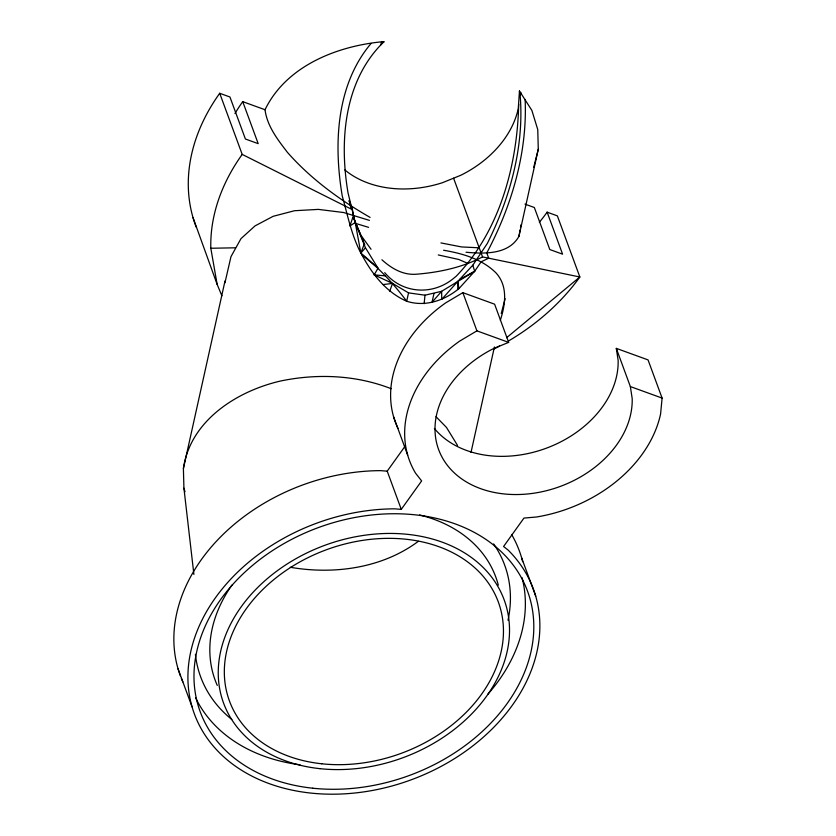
<?xml version="1.0" encoding="UTF-8"?>
<svg xmlns="http://www.w3.org/2000/svg" width="836" height="836" viewBox="0 0 836 836"><rect width="100%" height="100%" fill="white"/><g stroke="black" fill="none" stroke-linecap="round" stroke-linejoin="round"><path stroke-width="1.25" d="M371.069 43.472C335.936 85.021 333.606 144.534 342.237 195.948C347.651 215.249 351.433 235 360.839 253.057L361.821 254.719C372.093 274.03 386.169 292.203 406.683 301.253C424.709 307.031 443.373 300.939 457.752 289.549L457.846 281.324L472.81 265.2L487.304 243.475C510.075 197.923 524.35 146.613 520.159 95.377L519.459 90.999L531.863 110.394L537.757 129.59L538.279 149.236L518.947 236.348C508.56 254.771 484.326 253.883 466.028 252.242M224.926 282.871L230.976 256.642L240.998 238.615L255.032 225.898L273.153 216.305L294.533 210.724L318.37 209.387L343.68 212.532L369.439 220.37M519.459 90.999L518.278 108.565A101.219 76.619 -20.2 0 1 460.835 175.246L442.453 182.708A101.219 76.619 -20.2 0 1 344.85 169.948M434.396 428.471A101.219 76.619 -20.2 0 0 546.316 448.2A101.219 76.619 -20.2 0 0 618.138 360.358L616.299 348.372L648.046 359.898L662.102 398.093L660.586 414.008A132.36 100.195 -20.2 0 1 536.336 517.024L523.953 518.069L503.585 546.504L508.11 550.057A180.639 136.738 -20.2 0 1 423.977 774.679A180.639 136.738 -20.2 0 1 188.57 689.219A180.639 136.738 -20.2 0 1 394.561 508.831L401.27 509.354L421.637 480.919L415.544 473.166A132.36 100.195 -20.2 0 1 459.706 341.078L476.917 330.857L508.664 342.384L494.609 304.189L462.862 292.663L445.661 302.883A132.36 100.195 -20.2 0 0 397.999 428.45M424.145 303.708L424.991 295.192L441.638 291.294L474.681 271.272L481.097 261.825L488.715 258.188L486.782 252.932C511.632 206.053 527.506 152.81 525.123 99.4M518.947 236.348L520.044 229.984M520.483 227.434L520.922 224.894M193.9 574.426L183.92 488.182L183.397 468.536L224.999 281.011M380.892 44.82L381.561 41.831L383.954 41.8L380.892 44.82C343.68 83.569 339.447 142.371 348.037 192.917L355.237 222.512L360.839 253.057C377.956 267.269 393.463 283.341 406.683 301.253L408.543 292.872L392.554 283.414L374.204 274.866L378.008 268.189L365.468 247.79L355.237 222.512L349.887 225.971L353.471 215.51M433.957 293.603L432.024 302.318L441.638 291.294L441.742 299.382L457.846 281.324L458.891 288.66L457.752 289.549M520.159 95.377L520.828 92.399M470.992 452.485L494.41 346.982M500.325 320.292C505.435 304.523 508.142 286.016 495.842 272.735C481.808 258.951 462.465 253.486 443.582 250.236M183.397 468.536C190.294 420.738 236.525 391.248 280.279 381.08C316.98 373.337 356.031 374.977 391.123 388.688M533.713 167.367L538.279 149.236M501.245 313.552L505.122 298.682M389.712 291.21L392.554 283.414L383.118 284.564M364.099 244.425L360.839 253.057L365.468 247.79M370.097 217.412C339.562 199.856 310.699 178.831 287.354 152.267C277.636 139.56 267.123 126.1 265.022 109.735C286.058 66.316 335.988 46.367 381.561 41.831M384.727 272.64C402.806 294.293 433.905 295.683 454.784 277.364L456.028 276.402C499.74 231.311 517.285 165.538 518.696 104.186M401.27 509.354L387.214 471.159L405.314 445.881M458.891 288.66L474.681 271.272L472.81 265.2M506.606 337.713L579.85 276.988L557.361 215.876L547.131 212.156A193.095 146.175 -20.2 0 1 539.366 222.261M418.376 541.3C382.24 568.271 333.961 574.834 290.28 567.278M460.03 279.255L474.681 271.272M508.591 340.952A205.551 155.6 -20.2 0 0 579.85 276.988L482.55 256.924C462.371 267.395 439.757 272.264 417.248 274.145C403.569 275.577 391.687 268.68 381.916 259.766M383.954 41.8L381.519 42.793L381.812 43.597M508.664 342.384L493.951 348.372A101.219 76.619 -20.2 0 0 438.921 450.364A101.219 76.619 -20.2 0 0 548.541 490.157A101.219 76.619 -20.2 0 0 632.194 398.553L630.354 386.566L616.299 348.372M221.906 295.829L217.141 284.397L210.818 248.261L235.48 247.801M479.195 247.811L461.535 246.933L440.927 242.921M387.214 471.159L380.505 470.637A180.639 136.738 -20.2 0 0 180.398 675.937M374.204 274.866L385.051 275.849M408.543 292.872L424.991 295.192M438.263 254.938L458.755 259.474L467.846 263.392M350.921 207.767L349.114 200.588L352.458 209.69L354.203 219.69L355.812 223.473L368.571 227.35M196.241 227.193A205.551 155.6 -20.2 0 1 219.711 93.287L229.942 96.997L245.408 139.016L258.199 143.656L242.733 101.647A177.525 134.387 -20.2 0 0 234.968 113.529M242.733 101.647L265.022 109.735M524.956 204.109L534.34 207.516L549.795 249.525L562.586 254.175L547.131 212.156M630.354 386.566L662.102 398.093M219.711 93.287L242.2 154.399L352.458 209.69M361.821 254.719L378.008 268.189M435.984 416.683L446.487 427.436L457.532 445.431M371.048 249.274L360.818 235.146L355.812 223.473M364.726 244.666L353.335 217.339M519.762 92.984L520.055 93.789M453.582 178.193L482.55 256.924M462.862 292.663L476.917 330.857M521.674 557.978L535.73 596.173M393.641 416.955L407.696 455.15M178.005 668.664L192.061 706.859M193.001 217.559L217.141 284.397M183.92 488.182L185.017 491.777M511.611 534.486A180.639 136.738 -20.2 0 1 522.667 561.677M182.812 681.873A180.639 136.738 -20.2 0 1 181.318 678.33M522.051 577.655A174.41 132.025 -20.2 0 1 487.806 694.298M300.019 764.783A174.41 132.025 -20.2 0 1 195.572 697.767M493.637 543.923A161.954 122.599 -20.2 0 1 508.006 620.239M231.833 719.503A161.954 122.599 -20.2 0 1 195.415 654.327M419.547 514.945A149.498 113.163 -20.2 0 1 498.319 585.169M217.287 685.447A149.498 113.163 -20.2 0 1 231.917 585.095M499.583 346.041A205.551 155.6 -20.2 0 1 493.867 349.03M210.818 248.261A205.551 155.6 -20.2 0 1 242.2 154.399M312.695 788.202A174.41 132.025 -20.2 0 0 529.805 598.085A174.41 132.025 -20.2 0 0 249.18 568.261A174.41 132.025 -20.2 0 0 312.695 788.202M321.839 763.79A143.259 108.45 -20.2 0 0 500.168 607.626A143.259 108.45 -20.2 0 0 269.662 583.131A143.259 108.45 -20.2 0 0 321.839 763.79M320.01 768.671A149.498 113.163 -20.2 0 0 506.093 605.713A149.498 113.163 -20.2 0 0 265.566 580.153A149.498 113.163 -20.2 0 0 320.01 768.671"/></g></svg>
